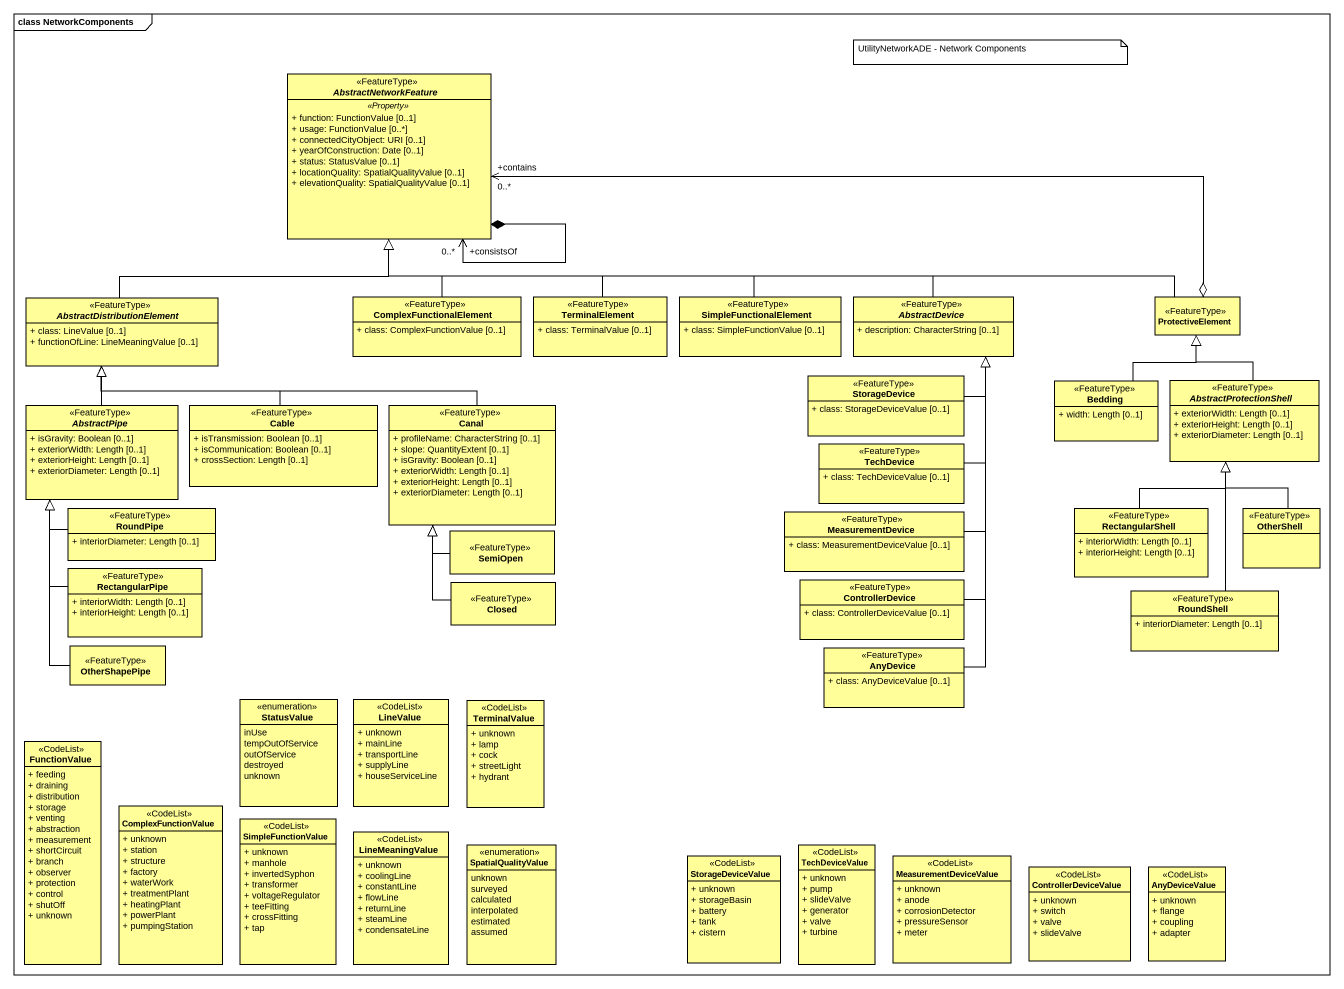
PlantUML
@startuml
mainframe class NetworkComponents
hide circle
hide empty members
skinparam classAttributeIconSize 0
abstract class AbstractNetworkFeature <<FeatureType>> #FFFE99 {
  .. <<Property>> ..
  + function: FunctionValue [0..1]
  + usage: FunctionValue [0..*]
  + connectedCityObject: URI [0..1]
  + yearOfConstruction: Date [0..1]
  + status: StatusValue [0..1]
  + locationQuality: SpatialQualityValue [0..1]
  + elevationQuality: SpatialQualityValue [0..1]
}
abstract class AbstractDistributionElement <<FeatureType>> #FFFE99 {
  + class: LineValue [0..1]
  + functionOfLine: LineMeaningValue [0..1]
}
class ComplexFunctionalElement <<FeatureType>> #FFFE99 {
  + class: ComplexFunctionValue [0..1]
}
class TerminalElement <<FeatureType>> #FFFE99 {
  + class: TerminalValue [0..1]
}
class SimpleFunctionalElement <<FeatureType>> #FFFE99 {
  + class: SimpleFunctionValue [0..1]
}
abstract class AbstractDevice <<FeatureType>> #FFFE99 {
  + description: CharacterString [0..1]
}
class ProtectiveElement <<FeatureType>> #FFFE99
class StorageDevice <<FeatureType>> #FFFE99 {
  + class: StorageDeviceValue [0..1]
}
class Bedding <<FeatureType>> #FFFE99 {
  + width: Length [0..1]
}
abstract class AbstractProtectionShell <<FeatureType>> #FFFE99 {
  + exteriorWidth: Length [0..1]
  + exteriorHeight: Length [0..1]
  + exteriorDiameter: Length [0..1]
}
abstract class AbstractPipe <<FeatureType>> #FFFE99 {
  + isGravity: Boolean [0..1]
  + exteriorWidth: Length [0..1]
  + exteriorHeight: Length [0..1]
  + exteriorDiameter: Length [0..1]
}
class Cable <<FeatureType>> #FFFE99 {
  + isTransmission: Boolean [0..1]
  + isCommunication: Boolean [0..1]
  + crossSection: Length [0..1]
}
class Canal <<FeatureType>> #FFFE99 {
  + profileName: CharacterString [0..1]
  + slope: QuantityExtent [0..1]
  + isGravity: Boolean [0..1]
  + exteriorWidth: Length [0..1]
  + exteriorHeight: Length [0..1]
  + exteriorDiameter: Length [0..1]
}
class TechDevice <<FeatureType>> #FFFE99 {
  + class: TechDeviceValue [0..1]
}
class RoundPipe <<FeatureType>> #FFFE99 {
  + interiorDiameter: Length [0..1]
}
class SemiOpen <<FeatureType>> #FFFE99
class MeasurementDevice <<FeatureType>> #FFFE99 {
  + class: MeasurementDeviceValue [0..1]
}
class RectangularShell <<FeatureType>> #FFFE99 {
  + interiorWidth: Length [0..1]
  + interiorHeight: Length [0..1]
}
class OtherShell <<FeatureType>> #FFFE99
class RectangularPipe <<FeatureType>> #FFFE99 {
  + interiorWidth: Length [0..1]
  + interiorHeight: Length [0..1]
}
class ControllerDevice <<FeatureType>> #FFFE99 {
  + class: ControllerDeviceValue [0..1]
}
class Closed <<FeatureType>> #FFFE99
class RoundShell <<FeatureType>> #FFFE99 {
  + interiorDiameter: Length [0..1]
}
class OtherShapePipe <<FeatureType>> #FFFE99
class AnyDevice <<FeatureType>> #FFFE99 {
  + class: AnyDeviceValue [0..1]
}
enum StatusValue #FFFE99 {
  inUse
  tempOutOfService
  outOfService
  destroyed
  unknown
}
class LineValue <<CodeList>> #FFFE99 {
  + unknown
  + mainLine
  + transportLine
  + supplyLine
  + houseServiceLine
}
class TerminalValue <<CodeList>> #FFFE99 {
  + unknown
  + lamp
  + cock
  + streetLight
  + hydrant
}
class FunctionValue <<CodeList>> #FFFE99 {
  + feeding
  + draining
  + distribution
  + storage
  + venting
  + abstraction
  + measurement
  + shortCircuit
  + branch
  + observer
  + protection
  + control
  + shutOff
  + unknown
}
class ComplexFunctionValue <<CodeList>> #FFFE99 {
  + unknown
  + station
  + structure
  + factory
  + waterWork
  + treatmentPlant
  + heatingPlant
  + powerPlant
  + pumpingStation
}
class SimpleFunctionValue <<CodeList>> #FFFE99 {
  + unknown
  + manhole
  + invertedSyphon
  + transformer
  + voltageRegulator
  + teeFitting
  + crossFitting
  + tap
}
class LineMeaningValue <<CodeList>> #FFFE99 {
  + unknown
  + coolingLine
  + constantLine
  + flowLine
  + returnLine
  + steamLine
  + condensateLine
}
enum SpatialQualityValue #FFFE99 {
  unknown
  surveyed
  calculated
  interpolated
  estimated
  assumed
}
class TechDeviceValue <<CodeList>> #FFFE99 {
  + unknown
  + pump
  + slideValve
  + generator
  + valve
  + turbine
}
class StorageDeviceValue <<CodeList>> #FFFE99 {
  + unknown
  + storageBasin
  + battery
  + tank
  + cistern
}
class MeasurementDeviceValue <<CodeList>> #FFFE99 {
  + unknown
  + anode
  + corrosionDetector
  + pressureSensor
  + meter
}
class ControllerDeviceValue <<CodeList>> #FFFE99 {
  + unknown
  + switch
  + valve
  + slideValve
}
class AnyDeviceValue <<CodeList>> #FFFE99 {
  + unknown
  + flange
  + coupling
  + adapter
}
AbstractNetworkFeature "+consistsOf\n0..*" <--* AbstractNetworkFeature
AbstractNetworkFeature "+contains\n0..*" <-right-o ProtectiveElement
AbstractDistributionElement -up-|> AbstractNetworkFeature
ComplexFunctionalElement -up-|> AbstractNetworkFeature
TerminalElement -up-|> AbstractNetworkFeature
SimpleFunctionalElement -left-|> AbstractNetworkFeature
AbstractDevice -left-|> AbstractNetworkFeature
ProtectiveElement -left-|> AbstractNetworkFeature
StorageDevice -up-|> AbstractDevice
Bedding -up-|> ProtectiveElement
AbstractProtectionShell -up-|> ProtectiveElement
AbstractPipe -up-|> AbstractDistributionElement
Cable -up-|> AbstractDistributionElement
Canal -left-|> AbstractDistributionElement
TechDevice -up-|> AbstractDevice
RoundPipe -up-|> AbstractPipe
SemiOpen -up-|> Canal
MeasurementDevice -up-|> AbstractDevice
RectangularShell -up-|> AbstractProtectionShell
OtherShell -up-|> AbstractProtectionShell
RectangularPipe -up-|> AbstractPipe
ControllerDevice -up-|> AbstractDevice
Closed -up-|> Canal
RoundShell -up-|> AbstractProtectionShell
OtherShapePipe -up-|> AbstractPipe
AnyDevice -up-|> AbstractDevice
note as N1
  UtilityNetworkADE - Network Components
end note
@enduml
